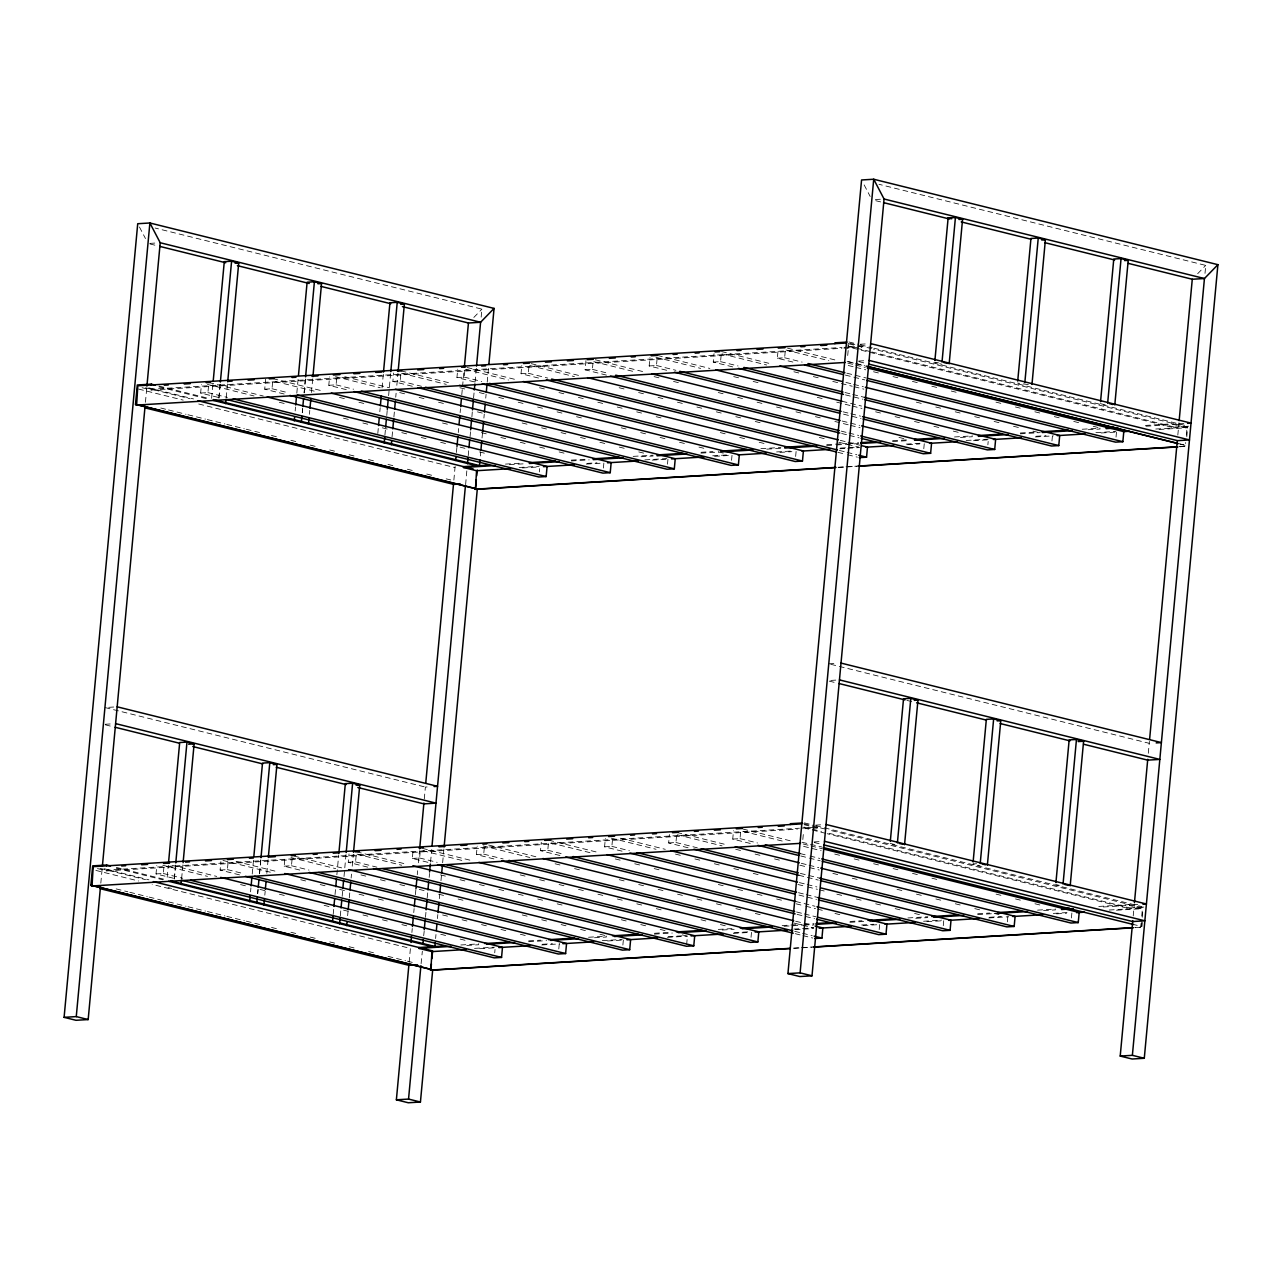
<?xml version="1.0" encoding="UTF-8"?>
<svg xmlns="http://www.w3.org/2000/svg" width="1282" height="1282" viewBox="0 0 1282 1282"><rect width="100%" height="100%" fill="white"/><g stroke="black" fill="none" stroke-linecap="round" stroke-linejoin="round"><path stroke-width="0.75" stroke-dasharray="5 3.75" d="M100.813 883.17L102.207 868.17M145.427 402.292L146.805 387.356M97.464 868.587L106.823 870.911L106.903 870.061L799.407 828.22M142.078 387.709L151.436 390.032L151.5 389.183L842.018 347.47M173.519 878.266L156.019 873.923L156.805 865.526M218.132 397.388L200.633 393.045L201.418 384.648M156.019 873.923L163.327 873.491L164.096 865.078M200.633 393.045L207.924 392.613L208.71 384.199M167.189 877.225L168.295 865.35M211.61 398.333L213.084 382.485M174.304 878.763L175.778 862.93M218.918 397.885L220.376 382.036M174.336 879.003L175.794 863.155M218.934 398.125L220.408 382.276M181.627 878.555L182.909 864.693M226.241 397.676L227.523 383.815M239.542 874.885L220.103 870.061L220.889 861.648M284.155 394.007L264.717 389.183L265.646 379.087M220.103 870.061L227.395 869.613L228.02 862.882M264.717 389.183L272.008 388.734L272.633 382.004M250.551 891.839L250.919 887.881M252.217 874.02L253.499 860.142M295.164 410.961L295.533 407.003M296.815 393.141L298.289 377.293M257.666 893.378L258.035 889.42M259.509 873.571L260.791 859.709M302.28 412.5L302.648 408.541M304.122 392.693L305.404 378.831M257.698 893.618L258.067 889.644M259.541 873.811L261.015 857.962M302.312 412.74L302.68 408.766M304.155 392.933L305.437 379.055M264.813 895.157L265.182 891.198M266.832 873.363L268.114 859.501M309.427 414.278L309.795 410.32M311.446 392.484L312.728 378.623M299.732 870.045L284.171 866.183L284.957 857.77M346.284 389.648L328.785 385.305L329.57 376.892M284.171 866.183L291.479 865.735L292.248 857.337M328.785 385.305L336.092 384.856L336.862 376.459M333.192 914.37L333.737 908.441M335.035 894.564L335.58 888.618M336.862 874.757L338.704 854.95M377.805 433.492L378.35 427.547M379.825 411.714L380.193 407.74M382.036 387.933L383.318 374.072M340.307 915.909L340.852 909.98M342.166 896.342L342.695 890.173M344.009 876.535L345.996 854.517M384.921 435.031L385.465 429.101M386.779 415.464L387.308 409.295M388.622 395.657L390.609 373.639M367.694 867.129L348.255 862.305L349.041 853.908M412.307 386.251L392.869 381.427L393.654 373.03M347.63 915.701L347.999 911.742M349.281 897.881L349.842 891.935M351.124 878.074L351.492 874.116M352.23 866.183L353.335 854.309M392.052 436.809L392.613 430.864M393.895 417.003L394.439 411.057M395.737 397.196L396.106 393.237M396.827 385.305L397.933 373.431M348.255 862.305L355.547 861.873L356.332 853.459M392.869 381.427L400.16 380.994L400.945 372.581M427.884 862.305L412.339 858.443L413.108 850.03M474.436 381.908L456.937 377.565L457.722 369.152M409.118 962.365L410.416 948.424L152.173 884.388M411.891 932.495L412.259 928.505M413.749 912.576L414.118 908.585M415.4 894.644L415.961 888.666M417.259 874.725L417.628 870.75M418.365 862.77L419.47 850.831M424.278 799.039L425.384 787.068L428.861 786.86M455.126 466.408L453.812 480.67L446.2 478.859M456.424 452.466L456.985 446.489M458.267 432.547L458.652 428.557M460.126 412.628L460.494 408.654M461.792 394.696L462.337 388.734M462.53 386.731L464.004 370.802M412.339 858.443L419.631 857.995L420.256 851.264M456.937 377.565L464.244 377.116L464.869 370.386M421.105 963.631L422.339 951.212M423.685 935.732L424.182 931.277M425.48 917.319L426.041 911.326M427.194 897.897L427.755 891.919M429.182 877.433L429.55 873.443M430.528 862.049L431.778 849.517M465.622 484.612L467.177 466.856M468.218 455.719L468.779 449.742M470.061 436.761L470.622 430.768M471.904 416.81L472.289 411.891M473.571 397.949L474.132 391.971M475.061 382.02L476.535 366.075M481.167 317.119L481.904 309.138L155.122 228.036M435.608 938.52L435.976 934.53M437.45 918.569L437.819 914.579M439.309 898.634L439.678 894.644M440.976 880.686L441.521 874.709M442.643 862.738L443.925 848.78M480.365 455.959L480.734 451.969M482.032 438.011L482.593 432.034M483.891 418.076L484.259 414.086M485.734 398.141L486.102 394.151M487.208 382.18L488.698 366.235M493.907 858.908L476.407 854.565L477.192 846.152M538.52 378.03L521.021 373.687L521.806 365.274M476.407 854.565L483.715 854.133L484.484 845.719M521.021 373.687L528.312 373.254L529.097 364.841M494.724 952.83L495.028 949.465M539.321 471.952L539.642 468.587M559.93 855.511L540.491 850.687L541.276 842.29M606.482 375.129L585.105 369.809L586.034 359.729M540.491 850.687L547.783 850.254L548.408 843.524M585.105 369.809L592.396 369.376L593.021 362.646M558.792 948.952L559.256 943.905M603.405 468.074L603.87 463.026M622.058 851.168L604.575 846.825L605.344 838.412M666.672 370.29L649.173 365.947L649.958 357.534M604.575 846.825L611.867 846.376L612.652 837.979M649.173 365.947L656.48 365.498L657.249 357.101M622.876 945.074L623.34 940.043M667.489 464.196L667.954 459.164M688.081 847.771L668.643 842.947L669.428 834.55M732.695 366.892L713.257 362.069L714.042 353.672M668.643 842.947L675.951 842.514L676.72 834.101M713.257 362.069L720.548 361.636L721.333 353.223M686.639 944.578L687.424 936.164L679.636 934.241M731.557 460.334L732.022 455.286L714.042 456.376M750.226 843.428L732.727 839.085L733.512 830.672M792.885 362.053L777.341 358.207L777.966 351.476M732.727 839.085L740.018 838.636L740.643 831.906M777.341 358.207L784.632 357.758L785.257 351.028M751.028 937.334L751.492 932.286M795.641 456.456L796.106 451.408M847.771 348.416L848.283 342.855M802.82 839.518L803.51 832.13M847.706 355.515L848.636 345.691M805.304 828.701L817.291 827.98L817.355 827.13L801.394 828.108M843.925 348.191L861.889 347.101L861.969 346.252L844.005 347.342M879.18 929.594L879.66 924.546M923.793 448.716L924.258 443.668M943.264 925.716L943.728 920.684M987.877 444.838L988.182 441.473M1007.348 921.854L1007.812 916.806M1051.945 440.976L1052.426 435.928M1071.415 917.976L1071.88 912.928M1116.029 437.098L1116.494 432.05M1103.385 906.983L1129.33 905.429L1129.394 904.579L1097.472 906.518M1145.996 426.233L1173.927 424.55L1174.008 423.701L1142.086 425.624M1143.768 907.095L1129.795 907.944L1129.714 908.794L827.146 833.701M874.02 348.207L1188.382 426.217L1174.408 427.066L1174.328 427.9L848.476 347.037M1133.208 915.941L1134.266 904.691M1148.303 753.303L1149.409 741.365M1177.821 435.063L1178.975 422.675M1141.044 923.473L1140.708 927.158L1134.714 927.527M1141.733 916.069L1142.422 908.666L1129.33 905.429M1179.328 446.649L1185.305 446.28L1185.658 442.594M1186.347 435.191L1187.02 427.787L1173.927 424.55M1141.381 926.469L1142.054 919.082M1142.23 917.223L1142.919 909.835M1186.795 436.761L1187.693 427.098L873.491 349.121M1142.342 922.575L1141.99 926.437L1133.609 924.546M1205 273.37L1205.737 265.406L878.971 184.304M473.827 317.455L481.904 309.138M1197.66 273.707L1205.737 265.406M149.802 243.388L156.757 242.955M875.382 199.543L880.59 199.223M860.222 344.249L868.908 343.72M151.436 390.032L841.937 348.303M858.668 361.059L867.353 360.53M938.36 362.293L934.722 362.518L941.853 364.28M1028.324 384.616L1017.539 383.062M505.461 464.1L521.421 463.139M571.307 460.126L587.284 459.164M633.18 456.376L653.131 455.174M701.03 452.29L713 451.552M760.899 448.668L780.866 447.466M826.762 444.678L846.713 443.476M848.716 443.364L858.7 442.755M892.625 440.704L906.582 439.854M954.481 436.97L972.445 435.88M1020.344 432.995L1034.318 432.146M1082.216 429.246L1100.164 428.156M1178.863 423.861L1184.071 423.541M509.371 464.693L525.332 463.731M571.243 460.959L589.191 459.869M641.08 456.745L653.067 456.023M700.95 453.123L718.914 452.033M766.812 449.149L780.786 448.299M826.682 445.527L834.662 445.046M836.665 444.918L858.619 443.604M892.544 441.553L906.518 440.704M960.394 437.45L972.365 436.729M1020.264 433.829L1040.215 432.627M1088.114 429.726L1100.1 429.005M519.146 467.497L539.097 466.295M586.996 463.395L596.979 462.802M644.878 459.901L666.832 458.571M712.728 455.799L726.702 454.95M776.588 451.937L792.548 450.976M840.447 448.075L858.411 447.001M906.31 444.101L920.284 443.252M966.179 440.479L988.134 439.165M1036.032 436.265L1046 435.656M1095.902 432.643L1115.853 431.441M1155.771 429.021L1187.693 427.098M522.463 467.946L538.424 466.985M586.323 464.084L602.284 463.123M652.185 460.11L666.159 459.26M779.905 452.386L791.875 451.665M839.774 448.78L845.767 448.412M847.755 448.299L859.741 447.562M907.624 444.678L919.611 443.957M973.487 440.704L987.461 439.854M1035.359 436.954L1053.323 435.864M1101.206 432.979L1115.18 432.13M1159.088 429.486L1187.02 427.787M838.059 467.273L844.053 466.904M846.04 466.792L858.011 466.071M838.652 467.417L856.616 466.327M1179.921 446.793L1185.305 446.28M113.697 707.023L105.012 707.552L425.384 787.068M828.861 663.804L837.547 663.291M105.188 724.266L113.874 723.737M830.768 680.422L835.976 680.101M815.624 825.127L824.31 824.598M106.823 870.911L797.324 829.182M814.054 841.937L822.74 841.409M976.58 863.731L972.926 863.956L980.073 865.719M460.847 944.978L478.811 943.889M528.697 940.876L540.667 940.155M588.566 937.254L606.53 936.181M654.429 933.28L668.403 932.431M718.289 929.418L734.249 928.456M782.148 925.572L802.115 924.354M804.102 924.242L814.086 923.633M849.998 921.47L861.985 920.732M907.88 917.96L927.831 916.758M977.733 913.746L989.704 913.024M1037.603 910.124L1055.567 909.05M1134.249 904.739L1137.727 904.531M466.76 945.459L478.731 944.738M528.617 941.725L546.581 940.635M594.479 937.735L606.45 937.014M654.349 934.129L672.313 933.04M722.199 930.027L734.185 929.306M784.071 926.277L802.035 925.203M804.022 925.075L814.006 924.482M849.934 922.303L863.892 921.454M915.781 918.329L927.751 917.608M977.653 914.579L997.604 913.377M1043.516 910.605L1055.487 909.883M474.532 948.376L494.499 947.174M542.382 944.273L552.366 943.68M602.252 940.651L622.219 939.45M668.114 936.677L682.088 935.828M733.977 932.703L747.951 931.854M793.846 929.081L813.798 927.88M861.696 924.979L873.667 924.258M923.569 921.245L941.533 920.156M989.416 917.271L1001.402 916.534M1053.291 913.409L1067.249 912.56M1109.17 910.028L1143.095 907.977L828.893 829.999M479.853 948.712L493.826 947.863M541.709 944.962L559.673 943.889M607.572 940.988L621.546 940.139M667.441 937.366L687.392 936.164M733.304 933.392L749.265 932.431M795.16 929.658L813.125 928.569M863.026 925.556L878.987 924.594M926.886 921.694L942.847 920.732M988.743 917.96L1008.71 916.758M1056.608 913.858L1066.576 913.249M1116.478 910.236L1142.422 908.666M793.446 948.151L799.439 947.783M801.426 947.67L813.413 946.949M794.039 948.295L812.003 947.206M1135.307 927.671L1141.301 927.319M875.782 200.713L881.615 202.155M1100.357 403.622L1105.709 404.952M848.972 341.99L858.668 344.393M860.43 344.826L872.241 347.759M849.998 343.288L871.552 348.64M848.796 343.848L861.889 347.101M848.556 346.204L869.901 351.492M871.84 351.973L1174.408 427.066M858.876 361.636L866.632 363.575M847.178 361.316L864.629 365.658M1178.831 443.636L1186.587 445.559M848.508 361.845L865.959 366.171M1180.161 444.149L1185.978 445.591M787.517 348.159L838.043 360.691M847.771 363.11L853.604 364.553M855.543 365.033L865.27 367.453M786.042 350.034L828.813 360.659M848.251 365.482L854.084 366.924M856.023 367.405L865.751 369.825M873.523 371.748L881.295 373.687M892.961 376.571L900.733 378.51M912.399 381.395L920.172 383.334M931.838 386.219L939.61 388.158M951.276 391.042L959.048 392.981M995.986 402.147L1003.758 404.07M1015.424 406.971L1023.196 408.894M1034.862 411.794L1042.635 413.717M1054.301 416.618L1062.073 418.541M1073.739 421.441L1081.511 423.364M1093.177 426.265L1100.95 428.188M784.632 357.758L802.131 362.101M846.841 373.19L866.279 378.014M845.367 375.081L864.805 379.905M721.494 351.54L770.081 363.607M845.896 382.421L851.729 383.863M853.668 384.344L863.395 386.763M721.974 353.912L766.684 365.001M793.895 371.764L801.667 373.687M813.333 376.588L821.105 378.51M832.771 381.411L852.209 386.235M854.149 386.715L863.876 389.135M916.358 402.163L924.13 404.086M935.796 406.987L943.568 408.91M955.234 411.81L963.006 413.733M974.673 416.634L982.445 418.557M994.111 421.457L1001.883 423.38M1013.549 426.281L1021.321 428.204M1032.988 431.105L1040.76 433.028M720.548 361.636L738.047 365.979M844.966 392.5L850.783 393.959M852.738 394.439L864.405 397.324M845.431 394.872L862.93 399.215M657.41 355.418L709.891 368.447M842.082 401.25L861.52 406.074M655.951 357.309L700.661 368.399M733.705 376.604L741.477 378.527M753.143 381.427L760.915 383.35M817.291 397.34L825.063 399.279M836.729 402.163L850.335 405.545M852.274 406.025L861.985 408.445M875.606 411.81L883.378 413.749M895.044 416.634L902.816 418.573M914.483 421.474L922.255 423.397M933.921 426.297L941.693 428.22M953.359 431.121L961.131 433.044M656.48 365.498L675.918 370.322M843.075 411.81L848.908 413.269M850.863 413.749L860.575 416.153M843.556 414.182L861.055 418.525M150.01 243.965L157.766 245.888M595.281 359.761L643.868 371.828M842.146 421.041L859.645 425.384M593.806 361.652L634.638 371.78M654.076 376.62L661.849 378.543M673.515 381.443L681.287 383.366M718.224 392.532L725.997 394.455M737.663 397.356L745.435 399.279M757.101 402.179L764.873 404.118M776.539 407.003L784.312 408.942M795.978 411.826L803.75 413.765M815.416 416.65L823.188 418.589M834.854 421.474L848.46 424.855M850.399 425.336L860.11 427.755M898.986 437.402L906.775 439.325M592.396 369.376L607.94 373.238M841.2 431.121L847.033 432.579M848.988 433.06L858.7 435.463M841.681 433.492L847.514 434.951M849.469 435.431L859.18 437.835M531.197 363.639L579.801 375.706M840.271 440.351L846.104 441.793M848.043 442.274L859.709 445.175M529.738 365.53L574.448 376.62M619.158 387.725L626.93 389.648M638.596 392.548L646.368 394.471M658.035 397.372L665.807 399.295M677.473 402.195L685.245 404.118M696.911 407.019L704.683 408.942M716.35 411.843L724.122 413.765M735.788 416.666L743.56 418.589M755.226 421.49L762.998 423.413M819.358 437.418L827.146 439.341M838.797 442.242L858.235 447.065M528.312 373.254L547.751 378.078M839.325 450.431L845.159 451.889M847.114 452.37L856.825 454.773M837.867 452.322L845.639 454.261M847.594 454.741L857.305 457.145M467.113 367.517L515.717 379.568M465.654 369.408L508.425 380.017M539.514 387.741L547.302 389.664M558.952 392.564L566.74 394.487M578.39 397.388L586.178 399.311M597.829 402.211L605.617 404.134M617.267 407.035L625.055 408.958M636.705 411.859L644.493 413.782M656.144 416.682L663.932 418.605M720.292 432.595L728.08 434.534M739.73 437.418L747.518 439.357M759.168 442.242L766.957 444.181M464.244 377.116L481.728 381.459M401.106 370.899L449.694 382.965M401.57 373.27L446.28 384.376M459.885 387.741L467.674 389.68M479.324 392.564L487.112 394.503M498.762 397.388L506.55 399.327M518.2 402.211L525.989 404.15M537.639 407.051L545.427 408.974M557.077 411.875L564.865 413.798M576.515 416.698L584.304 418.621M621.225 427.787L629.013 429.71M640.663 432.611L648.452 434.534M660.102 437.434L667.89 439.373M679.54 442.258L687.328 444.197M698.978 447.081L706.767 449.02M718.417 451.905L726.205 453.844M400.16 380.994L421.538 386.299M344.794 376.7L389.504 387.805M335.564 376.668L380.257 387.757M399.696 392.58L407.484 394.519M419.134 397.404L426.922 399.343M438.572 402.228L446.36 404.167M477.449 411.875L485.237 413.814M522.159 422.98L529.947 424.903M541.597 427.803L549.385 429.726M561.035 432.627L568.823 434.55M580.474 437.45L588.262 439.373M599.912 442.274L607.7 444.197M619.35 447.098L627.138 449.02M638.789 451.921L646.577 453.844M336.092 384.856L353.576 389.199M272.938 378.639L323.481 391.186M275.374 381.507L314.25 391.154M339.506 397.42L347.294 399.343M358.944 402.244L366.732 404.167M442.53 422.996L450.303 424.919M481.407 432.643L489.179 434.566M500.845 437.466L508.617 439.389M520.284 442.29L528.056 444.213M539.722 447.114L547.494 449.037M559.16 451.937L566.932 453.86M272.008 388.734L287.553 392.596M208.87 382.517L263.291 396.026M207.396 384.408L254.044 395.978M279.316 402.26L287.104 404.183M343.464 418.172L351.236 420.111M362.902 422.996L370.674 424.935M382.34 427.819L390.113 429.758M401.779 432.643L409.551 434.582M421.217 437.466L428.989 439.406M440.655 442.306L448.428 444.229M460.094 447.13L467.866 449.053M479.532 451.953L487.304 453.876M207.924 392.613L227.363 397.436M159.032 386.074L207.524 398.109M158.952 386.908L207.444 398.942M148.76 387.837L193.534 398.942M145.571 387.725L190.185 398.782M138.536 389.055L183.198 400.128M198.726 403.99L455.03 467.593M160.779 408.013L166.612 409.471M168.551 409.952L186.018 414.278M187.973 414.759L205.44 419.102M207.38 419.583L224.863 423.925M226.802 424.406L244.269 428.749M246.224 429.23L259.813 432.595M271.464 435.495L279.22 437.418M290.87 440.303L298.642 442.242M310.292 445.126L318.064 447.049M329.714 449.95L337.47 451.873M349.121 454.757L356.893 456.696M368.543 459.581L376.315 461.504M387.949 464.405L395.721 466.327M407.372 469.228L415.144 471.151M426.794 474.036L434.55 475.975M830.8 664.3L1149.233 743.32M829.23 681.111L837.002 683.034M906.903 700.389L914.675 702.312M890.109 843.396L897.256 845.159M1055.743 884.5L1059.317 885.381M804.359 822.868L814.054 825.271M815.817 825.704L1141.829 906.614M803.67 823.733L826.954 829.518M804.183 824.727L817.291 827.98M803.958 827.082L821.409 831.409M829.166 833.332L1129.795 907.944M803.878 827.916L825.207 833.22M814.262 842.514L822.034 844.453M801.955 842.242L821.954 847.017M742.903 829.037L791.491 841.088M803.157 843.989L808.99 845.431M810.929 845.912L822.595 848.812M743.384 831.409L784.199 841.537M803.638 846.36L821.137 850.703M834.742 854.068L842.514 856.007M854.181 858.908L861.953 860.831M873.619 863.731L881.391 865.654M893.057 868.555L900.829 870.478M912.496 873.379L920.268 875.302M931.934 878.202L939.706 880.125M996.082 894.115L1003.854 896.054M1015.52 898.938L1023.292 900.877M1034.959 903.762L1042.731 905.701M740.018 838.636L757.518 842.979M800.272 853.588L808.061 855.527M810 856.007L819.711 858.411M800.753 855.959L820.192 860.783M676.88 832.419L725.468 844.485M801.282 863.299L807.115 864.741M809.054 865.222L818.781 867.642M677.361 834.79L722.07 845.88M735.676 849.261L743.448 851.2M755.114 854.084L762.886 856.023M774.552 858.908L782.324 860.847M799.824 865.19L807.596 867.113M809.535 867.593L819.262 870.013M832.867 873.379L840.639 875.318M852.306 878.218L860.078 880.141M897.015 889.307L904.788 891.23M916.454 894.131L924.226 896.054M935.892 898.954L943.664 900.877M955.33 903.778L963.103 905.717M974.769 908.601L982.541 910.541M994.207 913.425L1001.979 915.364M675.951 842.514L697.328 847.819M800.353 873.379L819.791 878.202M798.878 875.269L818.317 880.093M620.584 838.22L665.278 849.325M799.407 882.609L805.24 884.051M807.179 884.532L816.906 886.952M611.338 838.188L656.047 849.277M675.486 854.1L683.258 856.023M694.924 858.924L702.696 860.863M714.362 863.748L722.135 865.687M733.801 868.571L741.573 870.51M753.239 873.395L761.011 875.334M797.949 884.5L805.721 886.423M807.66 886.904L817.387 889.323M819.326 889.804L825.159 891.246M836.826 894.147L844.598 896.07M856.264 898.97L864.036 900.893M875.702 903.794L883.474 905.717M895.14 908.618L902.913 910.541M914.579 913.441L922.351 915.364M611.867 846.376L629.366 850.719M798.478 892.689L804.311 894.147M806.25 894.628L817.916 897.512M798.958 895.06L816.442 899.403M105.396 724.843L111.214 726.285M548.728 840.159L599.255 852.706M795.593 901.438L815.032 906.262M551.148 843.011L591.963 853.155M615.296 858.94L623.068 860.863M634.734 863.764L642.506 865.687M654.173 868.587L661.945 870.51M718.321 884.5L726.093 886.439M737.759 889.339L745.531 891.262M757.197 894.163L764.969 896.086M776.636 898.986L784.408 900.909M796.074 903.81L803.846 905.733M805.785 906.214L815.512 908.634M817.451 909.114L823.284 910.557M834.951 913.457L842.723 915.38M547.783 850.254L563.343 854.116M796.603 911.999L802.436 913.457M804.375 913.938L816.041 916.822M797.083 914.37L814.567 918.713M488.538 844.998L537.126 857.065M795.657 921.229L813.157 925.572M483.186 845.928L529.835 857.498M555.106 863.78L562.878 865.703M574.544 868.603L582.316 870.526M619.254 879.692L627.026 881.631M638.692 884.516L646.465 886.455M658.131 889.339L665.903 891.278M677.569 894.163L685.341 896.102M697.007 898.986L704.779 900.926M716.446 903.81L724.218 905.749M735.884 908.634L743.656 910.573M755.322 913.473L763.094 915.396M794.199 923.12L813.637 927.944M483.715 854.133L503.153 858.956M794.728 931.309L800.561 932.767M802.5 933.248L812.211 935.652M795.209 933.681L801.026 935.139M802.981 935.62L812.692 938.023M422.515 848.396L471.103 860.446M422.996 850.767L461.873 860.414M520.188 874.885L527.96 876.808M539.626 879.708L547.398 881.631M559.064 884.532L566.836 886.455M578.503 889.355L586.275 891.278M597.941 894.179L605.713 896.118M617.379 899.003L625.151 900.942M636.817 903.826L644.59 905.765M656.256 908.65L664.028 910.589M700.966 919.755L708.738 921.678M720.404 924.578L728.176 926.501M419.631 857.995L437.13 862.337M356.492 851.777L405.08 863.844M356.973 854.149L401.683 865.254M440.559 874.901L448.331 876.824M459.998 879.724L467.77 881.647M479.436 884.548L487.208 886.471M498.874 889.371L506.646 891.294M518.313 894.195L526.085 896.118M537.751 899.019L545.523 900.942M557.189 903.842L564.961 905.765M621.321 919.755L629.109 921.694M640.76 924.594L648.548 926.517M660.198 929.418L667.986 931.341M355.547 861.873L376.94 867.177M294.347 856.136L344.89 868.683M290.95 857.546L335.66 868.635M360.931 874.901L368.703 876.84M380.369 879.74L388.142 881.663M399.808 884.564L407.58 886.487M419.246 889.388L427.018 891.311M438.684 894.211L446.457 896.134M458.123 899.035L465.895 900.958M522.255 914.947L530.043 916.886M541.693 919.771L549.481 921.71M561.131 924.594L568.92 926.533M580.57 929.418L588.358 931.357M600.008 934.241L607.796 936.181M291.479 865.735L308.962 870.077M236.112 861.456L276.928 871.584M222.988 860.446L273.515 872.994M300.741 879.74L308.513 881.679M320.18 884.564L327.952 886.503M339.618 889.388L347.39 891.327M359.056 894.211L366.828 896.15M378.494 899.051L386.267 900.974M442.627 914.963L450.415 916.886M462.065 919.787L469.853 921.71M481.503 924.61L489.291 926.549M500.942 929.434L508.73 931.373M520.38 934.258L528.168 936.197M227.395 869.613L242.955 873.475M172.028 865.334L216.738 876.423M162.798 865.286L207.492 876.375M240.551 884.58L248.323 886.519M259.99 889.404L267.762 891.343M279.428 894.227L287.2 896.166M324.122 905.332L331.91 907.255M343.56 910.156L351.348 912.079M362.998 914.979L370.786 916.902M382.437 919.803L390.225 921.726M401.875 924.626L409.663 926.549M440.752 934.274L448.54 936.197M460.19 939.097L467.978 941.02M163.327 873.491L182.765 878.314M116.358 867.433L164.849 879.468M116.277 868.267L162.83 879.821M104.146 868.715L148.92 879.821M100.06 868.363L145.571 879.66M168.054 887.577L171.628 888.458M95.862 870.414L138.584 881.006M116.181 888.907L127.831 891.791M129.77 892.272L147.238 896.615M149.177 897.096L166.66 901.422M168.599 901.903L186.066 906.246M188.021 906.727L205.489 911.069M207.428 911.55L224.911 915.893M226.85 916.374L244.317 920.7M246.272 921.181L259.861 924.562M271.512 927.447L279.268 929.37M290.918 932.27L298.69 934.193M310.34 937.094L318.112 939.017M329.762 941.901L337.519 943.84M349.169 946.725L356.941 948.648M368.591 951.548L376.363 953.471M388.013 956.356L405.481 960.699M407.42 961.179L415.192 963.103M864.148 184.912L870.174 196.45M139.45 227.01L145.475 238.548"/><path stroke-width="1.5" d="M100.541 886.102L88.17 1019.559L76.007 1020.296L64.1 1017.331L137.719 223.725L149.882 222.988L494.067 308.401L488.875 364.232M64.1 1017.331L76.263 1016.594L149.882 222.988L160.218 242.747L146.917 386.154M90.878 885.205L430.912 969.4L90.878 885.205L92.673 865.863L106.662 865.029L110.54 865.991M474.917 488.57L135.491 404.327L137.286 384.985L151.276 384.135L155.154 385.113M92.016 886.15L93.201 866.664L801.763 823.861M136.613 405.272L137.815 385.786L846.376 342.983M102.384 866.183L145.074 406.074M106.582 865.863L106.662 865.029M151.196 384.985L151.276 384.135M168.471 863.363L179.688 742.534L186.98 742.086L194.127 743.864L183.102 862.706M213.261 380.498L224.286 261.656L231.593 261.207L238.724 262.986L227.699 381.828M175.778 862.93L186.98 742.086M220.376 382.036L231.593 261.207M181.066 884.5L181.435 880.542M225.68 403.622L226.049 399.663M249.637 901.743L250.198 895.798M251.112 885.894L251.849 877.978M253.868 856.184L262.506 763.094L269.797 762.646L276.944 764.425L268.307 857.514M294.251 420.865L294.62 416.906M295.725 405.016L296.446 397.1M298.482 375.305L307.119 282.216L314.411 281.768L321.558 283.546L312.92 376.636M256.753 903.281L257.297 897.336M258.227 887.432L258.964 879.516M260.983 857.722L269.797 762.646M301.366 422.403L301.911 416.458M302.824 406.554L303.562 398.638M305.581 376.844L314.411 281.768M263.9 905.06L264.445 899.115M265.358 889.211L266.095 881.295M308.497 424.182L309.058 418.236M309.972 408.333L310.885 398.43M332.647 920.316L333.016 916.358M333.929 906.454L334.666 898.522M335.772 886.647L336.493 878.715M338.897 852.979L345.323 783.639L352.614 783.206L359.761 784.969L353.512 852.322M378.543 425.576L379.28 417.644M380.369 405.769L381.299 395.866M383.494 372.084L389.936 302.76L397.228 302.328L404.375 304.09L398.125 371.443M339.57 923.841L340.115 917.896M341.044 907.993L341.781 900.076M342.871 888.186L343.608 880.269M346.188 852.53L352.614 783.206M384.183 442.963L384.728 437.018M385.658 427.114L386.379 419.198M387.308 409.295L388.222 399.375M390.802 371.652L397.228 302.328M346.717 925.604L347.085 921.646M348.175 909.771L349.105 899.868M350.018 889.964L350.755 882.032M391.314 444.726L391.683 440.768M392.789 428.893L393.718 418.99M394.632 409.086L395.369 401.154M432.643 970.41L420.432 1102.023L408.285 1102.76L396.378 1099.796L408.942 964.352M410.977 942.446L411.522 936.469M412.451 926.517L413.381 916.55M414.294 906.598L415.031 898.634M415.961 888.666L416.89 878.715M419.663 848.828L423.909 803.029M425.752 783.11L453.475 484.34L144.738 407.788M455.687 460.43L456.055 456.456M456.985 446.489L457.898 436.537M459.02 424.582L459.757 416.618M460.671 406.65L461.408 398.686M464.372 366.812L468.443 323L480.59 322.263L494.067 308.401M465.879 949.545L431.954 951.597L418.861 948.359L418.942 947.51L444.886 945.94M510.492 468.667L476.567 470.718L463.475 467.481L463.539 466.632L489.484 465.062M396.378 1099.796L408.541 1099.075L420.913 965.618M422.948 943.712L423.316 939.722M424.246 929.771L425.159 919.803M426.089 909.851L427.018 899.884M427.932 889.932L428.669 881.968M429.598 872L430.335 864.036M432.002 846.104L465.446 485.59M467.481 463.683L468.026 457.706M468.956 447.755L469.693 439.774M470.622 429.823L471.536 419.855M472.465 409.903L473.395 399.936M474.308 389.984L474.869 384.007M476.535 366.075L480.59 322.263L160.218 242.747M790.049 948.536L430.832 970.25L431.954 951.597M834.662 467.658L475.446 489.371L476.567 470.718M430.832 970.25L431.425 963.856M431.906 958.648L432.627 950.907L153.327 881.599M476.343 479.692L475.526 488.522L135.491 404.327M476.696 475.83L477.241 470.029M434.87 946.485L435.239 942.494M436.345 930.54L436.906 924.546M438.011 912.592L438.941 902.624M439.854 892.657L440.607 884.676M441.713 872.705L442.45 864.741M444.117 846.793L477.225 489.852M479.452 465.927L479.997 459.95M480.926 449.982L481.663 442.002M482.593 432.034L483.522 422.066M484.436 412.099L485.173 404.118M486.295 392.148L487.032 384.183M181.291 880.205L494.243 957.862L501.55 957.43L502.48 947.334L220.632 877.385M225.904 399.327L538.857 476.984L546.148 476.551L547.093 466.456L267.185 396.987M245.375 876.327L558.327 954L565.618 953.552L566.564 943.472L284.7 873.523M289.988 395.449L602.941 473.122L610.232 472.673L611.161 462.594L331.253 393.125M309.443 872.449L622.411 950.122L629.702 949.69L630.632 939.594L348.784 869.645M354.056 391.571L667.009 469.244L674.316 468.811L675.245 458.716L395.337 389.247M373.527 868.587L686.479 946.26L693.786 945.812L694.716 935.732L412.852 865.767M418.14 387.709L731.093 465.382L738.384 464.933L739.329 454.838L459.421 385.369M437.611 864.709L750.563 942.382L757.854 941.933L758.8 931.854L478.875 862.385M482.208 383.831L795.177 461.504L802.468 461.055L803.397 450.976L523.489 381.507M790.289 824.55L790.369 823.701L802.356 822.98M834.903 343.672L834.983 342.823L846.969 342.102M787.933 973.599L800.096 972.862L873.715 179.24L884.067 199.014L812.003 975.81L799.84 976.547L787.933 973.599L861.568 179.977L873.715 179.24L1217.9 264.669L1144.281 1058.275L1132.118 1059.012L1120.212 1056.064L1132.775 920.62M814.647 938.504L821.938 938.071L822.868 927.976L815.096 926.053M859.244 457.626L866.552 457.193L867.481 447.098L861.648 445.655M890.301 841.409L903.522 698.786L910.813 698.353L917.96 700.132L904.547 844.726M934.899 360.53L948.135 217.908L955.427 217.475L962.574 219.254L949.161 363.848M816.522 919.194L878.715 934.642L886.006 934.193L886.952 924.114L816.971 906.743M861.119 438.316L923.328 453.764L930.62 453.315L931.565 443.235L861.584 425.864M897.4 842.947L910.813 698.353M942.014 362.069L955.427 217.475M818.397 899.884L942.799 930.764L950.09 930.331L951.02 920.236L820.784 887.913M862.994 419.006L987.412 449.886L994.704 449.453L995.633 439.357L865.398 407.035M973.118 861.969L986.339 719.346L993.646 718.914L1000.777 720.676L987.364 865.286M1017.716 381.091L1030.952 238.468L1038.244 238.035L1045.391 239.798L1031.978 384.408M980.217 863.507L993.646 718.914M1024.831 382.629L1038.244 238.035M820.272 880.574L1006.867 926.886L1014.174 926.453L1015.104 916.358L820.72 868.122M864.869 399.696L1051.48 446.008L1058.772 445.575L1059.717 435.479L865.334 387.244M1055.935 882.529L1069.156 739.906L1076.463 739.458L1083.594 741.236L1070.182 885.83M1100.549 401.651L1113.77 259.028L1121.061 258.579L1128.208 260.358L1114.795 404.952M1063.05 884.067L1076.463 739.458M1107.648 403.189L1121.061 258.579M822.147 861.264L1070.951 923.024L1078.242 922.575L1079.188 912.496L824.534 849.293M866.744 380.385L1115.564 442.146L1122.856 441.697L1123.801 431.617L867.209 367.934M1134.442 902.688L1147.743 759.281M1149.601 739.361L1177.309 440.591L868.587 364.056M1179.152 420.672L1192.276 279.252L1204.439 278.531L1217.9 264.669M1120.212 1056.064L1132.375 1055.326L1204.439 278.531L884.067 199.014M235.087 263.211L238.724 262.986M958.92 219.462L962.574 219.254M317.904 283.755L321.558 283.546M1041.737 240.022L1045.391 239.798M400.721 304.315L404.375 304.09M1124.554 260.583L1128.208 260.358M164.272 385.209L168.279 384.969M184.239 384.007L190.217 383.639M206.194 382.677L210.184 382.437M228.148 381.347L232.138 381.107M248.099 380.145L254.092 379.793M269.3 378.863L274.044 378.575M292.008 377.501L295.998 377.261M311.959 376.283L317.952 375.93M333.368 375.001L339.906 374.6M353.864 373.751L359.857 373.399M375.818 372.437L381.812 372.068M397.452 371.123L401.763 370.867M417.74 369.905L423.717 369.536M439.678 368.575L443.668 368.335M461.536 367.245L465.622 367.005M481.599 366.043L485.59 365.803M503.554 364.713L507.544 364.473M523.505 363.511L529.498 363.143M545.459 362.181L551.436 361.812M567.413 360.851L573.391 360.498M587.364 359.649L593.358 359.281M609.319 358.319L615.312 357.95M631.273 356.989L635.263 356.749M651.224 355.787L657.41 355.418M673.178 354.457L677.168 354.217M695.132 353.127L699.123 352.887M715.084 351.925L719.667 351.653M737.038 350.595L741.028 350.355M757.005 349.393L762.982 349.041M778.27 348.111L784.937 347.71M800.897 346.749L804.888 346.509M820.865 345.531L826.842 345.179M136.02 405.128L845.094 362.469M529.402 462.658L555.346 461.087M593.262 458.796L619.206 457.225M657.121 454.934L683.066 453.363M720.997 451.072L746.941 449.501M784.856 447.21L810.801 445.655M860.687 442.643L874.661 441.793M914.579 439.373L938.52 437.931M978.438 435.527L1002.38 434.069M1042.298 431.665L1068.243 430.095M1106.158 427.803L1114.138 427.323M1187.549 423.332L1191.026 423.124L870.654 343.608M463.475 467.481L495.397 465.542M529.322 463.491L559.256 461.68M593.181 459.629L623.116 457.834M657.057 455.783L686.992 453.972M720.917 451.921L752.838 449.982M784.776 448.059L816.698 446.136M860.607 443.476L880.574 442.274M914.499 440.223L944.433 438.412M978.358 436.361L1008.293 434.55M1042.218 432.499L1072.153 430.688M1106.078 428.637L1118.048 427.916M543.44 466.68L574.352 464.821M607.524 462.802L638.212 460.959M671.592 458.94L704.074 456.969M737.999 454.918L765.931 453.235M801.859 451.072L829.791 449.373M865.719 447.21L893.666 445.527M929.578 443.348L957.526 441.665M993.438 439.486L1021.385 437.803M1057.313 435.624L1085.245 433.941M1123.16 431.649L1129.154 431.297M453.459 484.42L460.414 483.987M1177.309 440.671L1189.472 439.934L869.084 360.418M474.853 489.211L836.072 467.385M858.011 466.071L1177.325 446.777M858.619 466.215L1177.918 446.921M188.646 744.201L194.127 743.864M914.306 700.341L917.96 700.132M273.29 764.633L276.944 764.425M997.14 720.901L1000.777 720.676M356.108 785.193L359.761 784.969M1078.13 741.573L1083.594 741.236M434.069 786.539L437.547 786.331L117.175 706.815M1156.172 742.903L1161.38 742.582L841.008 663.082M121.662 865.975L125.652 865.735M141.629 864.757L147.606 864.405M163.567 863.443L169.561 863.074M185.521 862.113L189.512 861.873M205.489 860.911L211.466 860.543M227.443 859.581L233.42 859.212M249.397 858.251L253.387 858.011M269.348 857.049L275.326 856.68M291.302 855.719L295.293 855.479M313.257 854.389L317.247 854.149M333.208 853.187L339.201 852.818M355.162 851.857L359.152 851.617M375.113 850.655L381.107 850.287M397.067 849.325L401.058 849.085M419.022 847.995L423.012 847.755M438.973 846.793L444.966 846.441M460.927 845.463L466.92 845.11M482.881 844.149L486.872 843.909M502.848 842.931L508.826 842.578M524.787 841.617L528.793 841.377M544.754 840.399L550.731 840.047M566.708 839.085L572.685 838.716M588.662 837.755L592.653 837.515M608.613 836.553L614.607 836.184M630.568 835.223L634.558 834.983M652.522 833.893L656.512 833.653M672.473 832.691L678.466 832.322M694.427 831.361L698.418 831.121M714.378 830.159L720.372 829.791M736.333 828.829L742.326 828.46M758.287 827.499L762.277 827.259M778.254 826.297L784.231 825.928M91.423 886.006L800.481 843.348M484.788 943.536L508.746 942.078M548.664 939.674L574.608 938.103M612.524 935.812L638.468 934.241M676.383 931.95L702.328 930.395M740.243 928.104L766.187 926.533M816.073 923.521L830.047 922.671M867.962 920.38L893.907 918.809M931.822 916.518L957.766 914.947M997.684 912.544L1021.642 911.085M1061.544 908.682L1069.525 908.201M1142.935 904.211L1146.412 904.002L826.041 824.486M418.861 948.359L450.783 946.42M486.711 944.257L514.659 942.558M550.571 940.395L578.519 938.712M614.431 936.533L642.378 934.85M678.306 932.671L706.238 930.988M742.166 928.809L772.101 927.014M815.993 924.354L835.96 923.152M869.885 921.101L899.82 919.29M933.745 917.239L963.679 915.428M997.604 913.377L1027.539 911.566M1061.464 909.515L1073.451 908.794M498.826 947.558L529.738 945.699M562.91 943.696L593.598 941.837M626.994 939.818L657.458 937.975M691.062 935.94L723.32 934.001M755.146 932.078L787.18 930.139M819.118 928.2L851.04 926.277M884.981 924.226L914.915 922.415M948.84 920.364L978.775 918.553M1012.7 916.502L1042.635 914.707M1076.559 912.656L1084.54 912.175M417.531 964.769L408.846 965.298L100.124 888.666M430.239 970.105L789.456 948.392M813.413 946.949L1132.711 927.655M814.006 947.094L1133.32 927.799M948.135 217.908L951.709 218.805M883.554 202.636L949.577 219.03M961.228 221.914L1031.113 239.269M1044.718 242.635L1114.619 259.99M1128.208 263.355L1192.276 279.252M943.808 362.518L947.366 363.399M1109.443 403.622L1113.016 404.519M866.568 366.139L1176.892 443.155M867.898 366.652L1178.222 443.668M807.964 363.543L844.886 372.709M868.218 378.51L1122.856 441.697M804.551 364.953L843.428 374.6M779.809 366.011L842.002 381.459M743.88 367.421L843.011 392.02M864.405 397.324L1058.772 445.575M738.528 368.351L843.492 394.391M715.725 369.889L842.082 401.25M679.797 371.299L841.136 411.33M862.514 416.634L994.704 449.453M674.444 372.213L839.678 413.221M159.721 246.384L225.728 262.762M237.378 265.646L309.218 283.482M320.869 286.367L390.77 303.722M402.42 306.606L468.443 323M651.641 373.751L840.207 420.56M615.729 375.161L839.261 430.64M860.639 435.944L930.62 453.315M610.376 376.091L839.742 433.012M587.573 377.629L838.316 439.87M551.645 379.039L837.386 449.95M858.764 455.254L866.552 457.193M546.292 379.953L835.928 451.841M489.516 383.382L802.468 461.055M425.432 387.26L738.384 464.933M361.348 391.138L674.316 468.811M297.28 395L610.232 472.673M233.196 398.878L546.148 476.551M213.341 399.551L480.99 465.975M213.261 400.385L477.032 465.847M197.941 400.721L473.362 469.068M839.454 679.893L1159.825 759.409L1147.662 760.13L1083.594 744.233M838.941 683.514L904.964 699.908M916.614 702.792L986.515 720.147M1000.104 723.513L1070.005 740.868M899.195 843.396L902.768 844.277M982.012 863.956L985.586 864.837M1064.829 884.5L1068.403 885.397M824.486 841.296L1144.858 920.813L1132.695 921.55L823.973 844.934M823.284 847.53L1133.609 924.546M765.29 844.902L800.272 853.588M821.666 858.892L1078.242 922.575M757.999 845.351L798.814 855.479M735.195 846.889L799.343 862.818M701.206 848.78L798.398 872.898M819.791 878.202L1014.174 926.453M693.915 849.229L798.878 875.269M671.111 850.767L797.468 882.128M637.138 852.658L796.523 892.208M817.916 897.512L950.09 930.331M115.62 723.625L435.992 803.141L423.829 803.878L357.806 787.485M629.847 853.091L795.064 894.099M115.108 727.263L179.176 743.159M192.765 746.525L262.666 763.88M276.255 767.261L346.156 784.6M607.043 854.645L795.593 901.438M573.054 856.52L794.648 911.518M817.98 917.319L886.006 934.193M565.763 856.969L795.128 913.89M542.959 858.507L793.718 920.748M508.986 860.398L792.773 930.828M814.166 936.132L821.938 938.071M501.679 860.831L793.254 933.2M446.841 864.757L757.854 941.933M382.773 868.619L693.786 945.812M800.096 972.862L812.003 975.81M1132.375 1055.326L1144.281 1058.275M318.689 872.497L629.702 949.69M254.605 876.375L565.618 953.552M190.537 880.237L501.55 957.43M170.666 880.91L436.377 946.853M168.647 881.263L432.419 946.725M76.263 1016.594L88.17 1019.559M408.541 1099.075L420.432 1102.023"/></g></svg>
